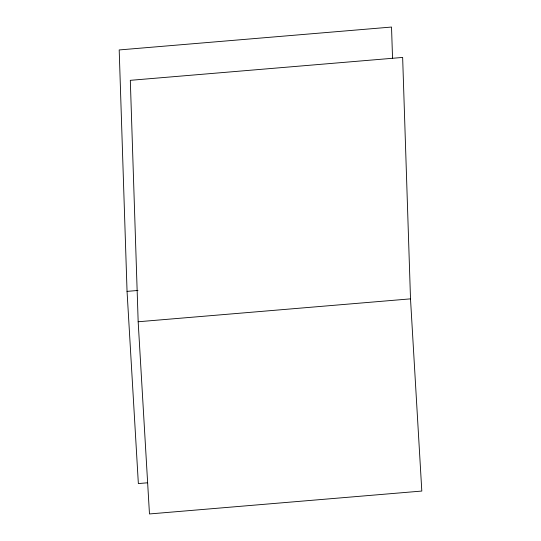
<?xml version="1.0" encoding="UTF-8"?>
<svg xmlns="http://www.w3.org/2000/svg" width="541" height="541" viewBox="0 0 541 541"><rect width="100%" height="100%" fill="white"/><g stroke="black" fill="none" stroke-linecap="round" stroke-linejoin="round"><path stroke-width="0.81" d="M147.598 482.788L138.354 483.566L127.047 291.376L137.975 290.456M138.165 321.76L410.504 298.862L402.646 57.434L130.313 80.325L138.165 321.76L149.472 513.95L421.811 491.059L410.504 298.862M392.543 58.286L391.528 27.05L119.189 49.941L127.047 291.376"/></g></svg>
